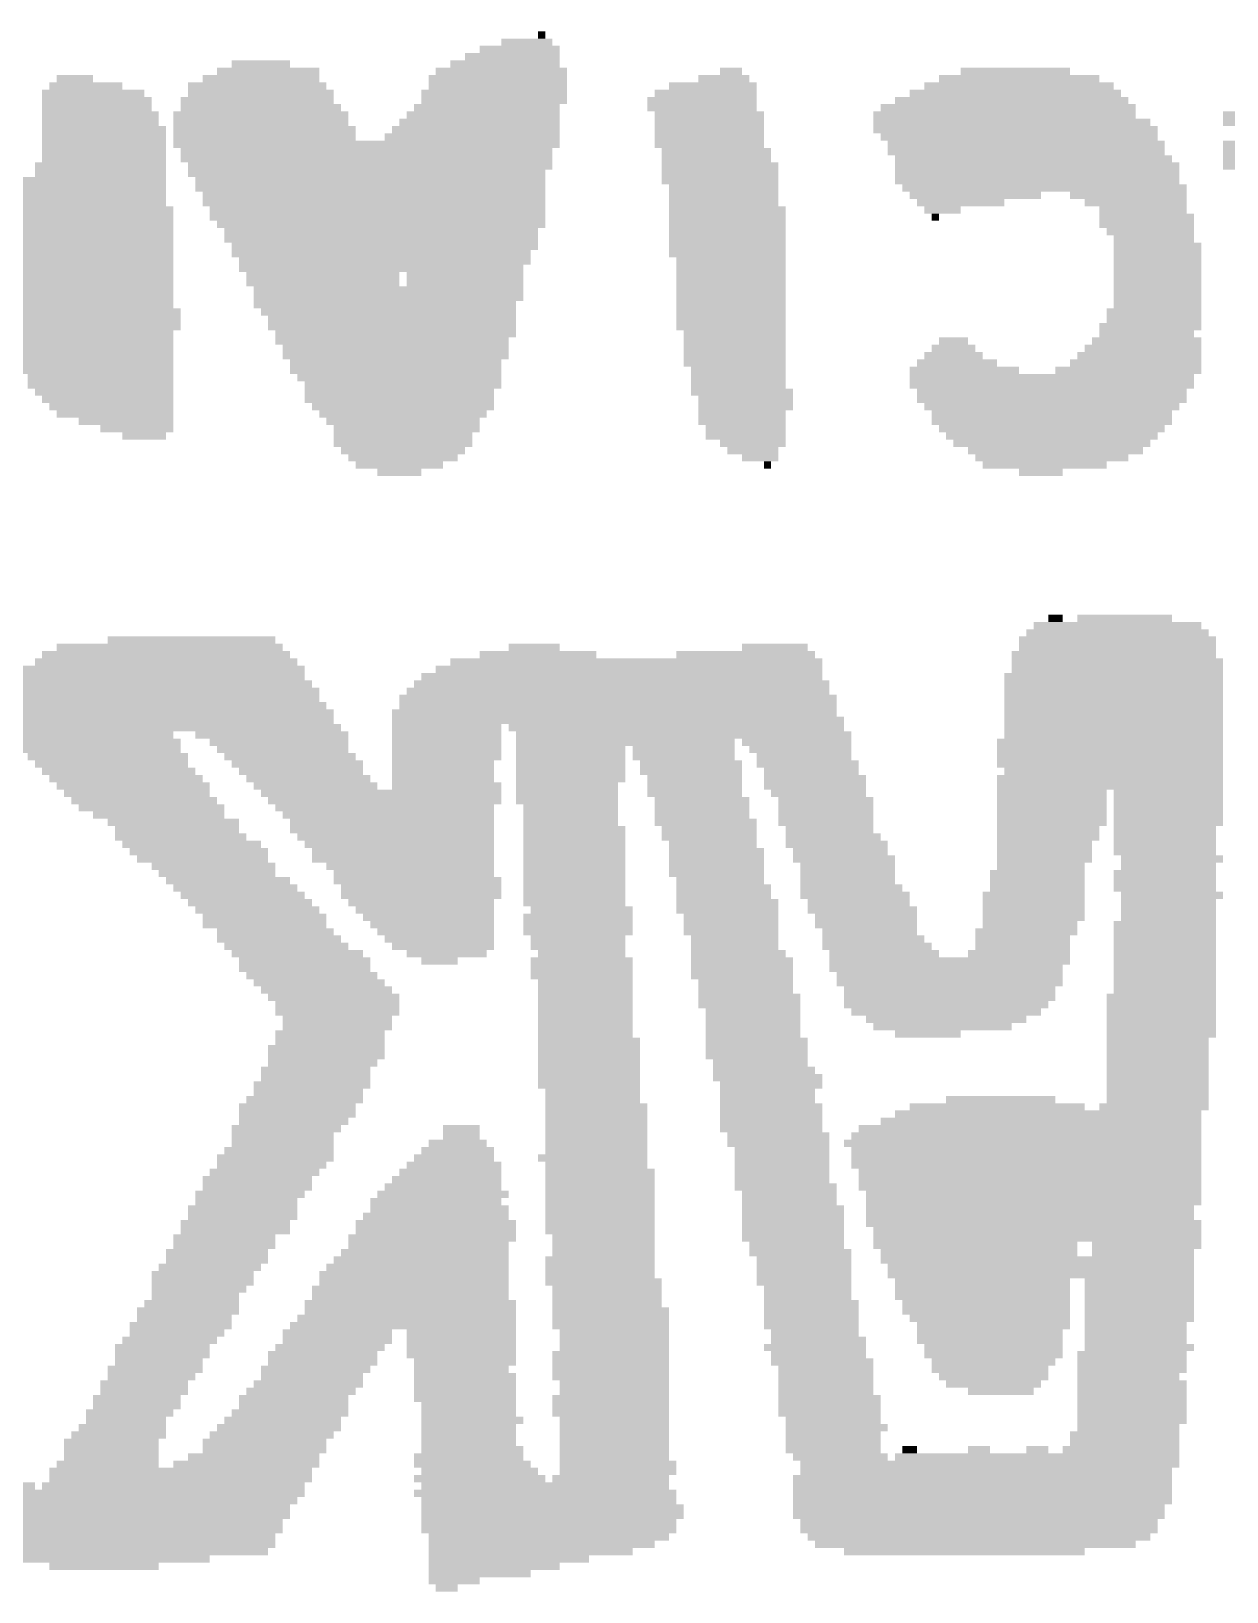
# Model space of a CAD drawing. Extents: x -26.8 to 26.8, y -41.5 to 38.1.
# Drawn here: x -6.18 to 0.76, y -0.11 to 8.95 of the extents above; entities that cross this region are included whole.
import ezdxf

# ---------------------------------------------------------------- set-up
doc = ezdxf.new("R2010")
doc.units = 0
doc.layers.add('21', color=7, linetype='CONTINUOUS')

# ---------------------------------------------------------------- blocks, each defined once
blk = doc.blocks.new('RECT')
blk.add_solid([(-0.5, -0.5), (0.5, -0.5), (-0.5, 0.5), (0.5, 0.5)])

msp = doc.modelspace()

# ---------------------------------------------------------------- block references
at = {"layer": '21', "rotation": 180}
for p, xscale, yscale in [((-3.302, 8.89), 0.2962, 0.0422), ((-3.2173, 8.9323), 0.0424, 0.0424), ((-3.3867, 8.8053), 0.5504, 0.0424), ((-3.3443, 8.8477), 0.4656, 0.0424), ((-5.9267, 8.6783), 0.2116, 0.0424), ((-4.8472, 8.6783), 0.6774, 0.0424), ((-4.8048, 8.7207), 0.5926, 0.0424), ((-4.8472, 8.763), 0.3386, 0.0422), ((-3.4713, 8.6783), 0.8044, 0.0424), ((-3.4501, 8.7207), 0.762, 0.0424), ((-3.429, 8.763), 0.635, 0.0422), ((-2.159, 8.6783), 0.2962, 0.0424), ((-2.1166, 8.7207), 0.127, 0.0424), ((-0.4445, 8.6783), 0.9312, 0.0424), ((-0.4656, 8.7207), 0.635, 0.0424), ((-5.8208, 8.5937), 0.5926, 0.0424), ((-5.8632, 8.636), 0.4234, 0.0422), ((-4.8683, 8.636), 0.8044, 0.0422), ((-4.8472, 8.5937), 0.8466, 0.0424), ((-3.4925, 8.5937), 0.8468, 0.0424), ((-3.4713, 8.636), 0.8044, 0.0422), ((-2.2648, 8.5937), 0.5926, 0.0424), ((-2.2225, 8.636), 0.508, 0.0422), ((-0.4657, 8.5937), 1.2276, 0.0424), ((-0.4445, 8.636), 1.1008, 0.0422), ((-5.7996, 8.5513), 0.635, 0.0424), ((-5.7996, 8.509), 0.635, 0.0422), ((-4.8684, 8.5513), 0.889, 0.0424), ((-4.8472, 8.509), 0.9314, 0.0422), ((-3.5348, 8.509), 0.8466, 0.0422), ((-3.4925, 8.5513), 0.8468, 0.0424), ((-2.286, 8.5513), 0.635, 0.0424), ((-2.286, 8.509), 0.635, 0.0422), ((-0.508, 8.509), 1.4818, 0.0422), ((-0.4868, 8.5513), 1.3546, 0.0424), ((-5.7785, 8.4667), 0.6772, 0.0424), ((-5.7785, 8.4243), 0.6772, 0.0424), ((-4.8471, 8.4667), 1.016, 0.0424), ((-4.8471, 8.4243), 1.016, 0.0424), ((-3.5772, 8.4243), 0.9314, 0.0424), ((-3.556, 8.4667), 0.889, 0.0424), ((-2.2436, 8.4667), 0.635, 0.0424), ((-2.2436, 8.4243), 0.635, 0.0424), ((-0.5291, 8.4667), 1.524, 0.0424), ((-0.4868, 8.4243), 1.6086, 0.0424), ((1.0584, 8.4667), 0.635, 0.0424), ((1.0584, 8.4243), 0.635, 0.0424), ((-5.7573, 8.382), 0.7196, 0.0422), ((-5.7573, 8.3397), 0.7196, 0.0424), ((-4.826, 8.382), 1.0582, 0.0422), ((-4.826, 8.3397), 1.0582, 0.0424), ((-3.6195, 8.3397), 1.016, 0.0424), ((-3.5983, 8.382), 0.9736, 0.0422), ((-2.2436, 8.382), 0.635, 0.0422), ((-2.2436, 8.3397), 0.635, 0.0424), ((-0.4656, 8.382), 1.651, 0.0422), ((-0.4445, 8.3397), 1.6088, 0.0424), ((-5.7573, 8.2973), 0.7196, 0.0424), ((-5.7573, 8.255), 0.7196, 0.0422), ((-4.2333, 8.2973), 2.2436, 0.0424), ((-4.2334, 8.255), 2.159, 0.0422), ((-2.2436, 8.2973), 0.635, 0.0424), ((-2.2014, 8.255), 0.635, 0.0422), ((-0.4022, 8.2973), 1.6086, 0.0424), ((-0.4022, 8.255), 1.6086, 0.0422), ((1.0795, 8.2973), 0.6772, 0.0424), ((1.0795, 8.255), 0.6772, 0.0422), ((-5.7785, 8.1703), 0.762, 0.0424), ((-5.7573, 8.2127), 0.7196, 0.0424), ((-4.2334, 8.2127), 2.159, 0.0424), ((-4.2122, 8.1703), 2.1166, 0.0424), ((-2.2014, 8.2127), 0.635, 0.0424), ((-2.1802, 8.1703), 0.6774, 0.0424), ((-0.3598, 8.2127), 1.6086, 0.0424), ((-0.3386, 8.1703), 1.651, 0.0424), ((1.1007, 8.2127), 0.7196, 0.0424), ((1.1007, 8.1703), 0.7196, 0.0424), ((-6.4347, 8.0857), 2.0744, 0.0424), ((-6.4347, 8.0433), 2.0744, 0.0424), ((-5.7785, 8.128), 0.762, 0.0422), ((-4.2333, 8.128), 2.0744, 0.0422), ((-4.2121, 8.0857), 2.032, 0.0424), ((-4.2121, 8.0433), 2.032, 0.0424), ((-2.1802, 8.128), 0.6774, 0.0422), ((-2.1802, 8.0857), 0.6774, 0.0424), ((-2.159, 8.0433), 0.635, 0.0424), ((-0.3386, 8.128), 1.651, 0.0422), ((-0.3386, 8.0857), 1.651, 0.0424), ((-0.2964, 8.0433), 1.651, 0.0424), ((-6.4347, 8.001), 2.0744, 0.0422), ((-6.4347, 7.9587), 2.0744, 0.0424), ((-4.191, 8.001), 1.9898, 0.0422), ((-4.191, 7.9587), 1.9898, 0.0424), ((-2.159, 8.001), 0.635, 0.0422), ((-2.159, 7.9587), 0.635, 0.0424), ((-0.6985, 8.001), 0.762, 0.0422), ((-0.7831, 7.9587), 0.508, 0.0424), ((0.1905, 8.001), 0.6772, 0.0422), ((0.2328, 7.9587), 0.5926, 0.0424), ((-6.4346, 7.874), 2.159, 0.0422), ((-6.4135, 7.9163), 2.1168, 0.0424), ((-4.1698, 7.9163), 1.9474, 0.0424), ((-4.1698, 7.874), 1.9474, 0.0422), ((-2.1378, 7.9163), 0.6774, 0.0424), ((-2.1378, 7.874), 0.6774, 0.0422), ((-0.889, 7.9163), 0.2118, 0.0424), ((-0.9313, 7.874), 0.0424, 0.0422), ((0.2751, 7.9163), 0.508, 0.0424), ((0.2963, 7.874), 0.5504, 0.0422), ((-6.4346, 7.8317), 2.159, 0.0424), ((-6.4346, 7.7893), 2.159, 0.0424), ((-4.1486, 7.8317), 1.905, 0.0424), ((-4.1487, 7.7893), 1.8204, 0.0424), ((-2.1378, 7.8317), 0.6774, 0.0424), ((-2.1378, 7.7893), 0.6774, 0.0424), ((0.2963, 7.8317), 0.5504, 0.0424), ((0.3175, 7.7893), 0.508, 0.0424), ((-6.4346, 7.747), 2.159, 0.0422), ((-6.4346, 7.7047), 2.159, 0.0424), ((-4.1487, 7.747), 1.8204, 0.0422), ((-4.1275, 7.7047), 1.778, 0.0424), ((-2.1378, 7.747), 0.6774, 0.0422), ((-2.1378, 7.7047), 0.6774, 0.0424), ((0.3387, 7.747), 0.4656, 0.0422), ((0.3599, 7.7047), 0.508, 0.0424), ((-6.4346, 7.6623), 2.159, 0.0424), ((-6.4346, 7.62), 2.159, 0.0422), ((-4.1487, 7.6623), 1.7356, 0.0424), ((-4.1275, 7.62), 1.6932, 0.0422), ((-2.1378, 7.6623), 0.6774, 0.0424), ((-2.1166, 7.62), 0.635, 0.0422), ((0.3599, 7.6623), 0.508, 0.0424), ((0.3599, 7.62), 0.508, 0.0422), ((-6.4346, 7.5777), 2.159, 0.0424), ((-6.4346, 7.5353), 2.159, 0.0424), ((-4.1486, 7.5777), 1.651, 0.0424), ((-4.4874, 7.5353), 0.889, 0.0424), ((-3.6618, 7.5353), 0.6774, 0.0424), ((-2.1166, 7.5777), 0.635, 0.0424), ((-2.1166, 7.5353), 0.635, 0.0424), ((0.3599, 7.5777), 0.508, 0.0424), ((0.3599, 7.5353), 0.508, 0.0424), ((-6.0325, 7.493), 1.3548, 0.0422), ((-6.0113, 7.4507), 1.3124, 0.0424), ((-6.0113, 7.4083), 1.3124, 0.0424), ((-4.4874, 7.493), 0.889, 0.0422), ((-4.1063, 7.4507), 1.5664, 0.0424), ((-4.1063, 7.4083), 1.5664, 0.0424), ((-3.6618, 7.493), 0.6774, 0.0422), ((-2.1166, 7.493), 0.635, 0.0422), ((-2.1166, 7.4507), 0.635, 0.0424), ((-2.1166, 7.4083), 0.635, 0.0424), ((0.3599, 7.493), 0.508, 0.0422), ((0.3599, 7.4507), 0.508, 0.0424), ((0.3599, 7.4083), 0.508, 0.0424), ((-5.9901, 7.366), 1.27, 0.0422), ((-5.9267, 7.3237), 1.2276, 0.0424), ((-4.1275, 7.366), 1.524, 0.0422), ((-4.1063, 7.3237), 1.4816, 0.0424), ((-2.1166, 7.366), 0.635, 0.0422), ((-2.1166, 7.3237), 0.635, 0.0424), ((0.3387, 7.3237), 0.5504, 0.0424), ((0.3599, 7.366), 0.508, 0.0422), ((-5.9055, 7.2813), 1.1852, 0.0424), ((-5.8844, 7.239), 1.143, 0.0422), ((-4.0852, 7.2813), 1.4394, 0.0424), ((-4.0852, 7.239), 1.4394, 0.0422), ((-2.1166, 7.2813), 0.635, 0.0424), ((-2.1166, 7.239), 0.635, 0.0422), ((0.3175, 7.239), 0.5928, 0.0422), ((0.3387, 7.2813), 0.5504, 0.0424), ((-5.8843, 7.1967), 1.0584, 0.0424), ((-5.8631, 7.1543), 1.016, 0.0424), ((-4.064, 7.1967), 1.397, 0.0424), ((-4.0852, 7.1543), 1.3546, 0.0424), ((-2.0955, 7.1967), 0.5928, 0.0424), ((-2.0955, 7.1543), 0.5928, 0.0424), ((-0.8255, 7.1543), 0.1692, 0.0424), ((0.2964, 7.1543), 0.635, 0.0424), ((0.2963, 7.1967), 0.5504, 0.0424), ((-5.842, 7.112), 0.9738, 0.0422), ((-5.8208, 7.0697), 0.9314, 0.0424), ((-4.064, 7.112), 1.3122, 0.0422), ((-4.064, 7.0697), 1.3122, 0.0424), ((-2.0955, 7.112), 0.5928, 0.0422), ((-2.0955, 7.0697), 0.5928, 0.0424), ((-0.8255, 7.0697), 0.3388, 0.0424), ((-0.8255, 7.112), 0.254, 0.0422), ((0.254, 7.0697), 0.7198, 0.0424), ((0.2752, 7.112), 0.6774, 0.0422), ((-5.8208, 7.0273), 0.9314, 0.0424), ((-5.7996, 6.985), 0.889, 0.0422), ((-4.064, 7.0273), 1.2278, 0.0424), ((-4.064, 6.985), 1.2278, 0.0422), ((-2.0955, 7.0273), 0.5928, 0.0424), ((-2.0743, 6.985), 0.5504, 0.0422), ((-0.762, 6.985), 0.635, 0.0422), ((-0.8043, 7.0273), 0.4656, 0.0424), ((0.1905, 6.985), 0.8468, 0.0422), ((0.2329, 7.0273), 0.762, 0.0424), ((-5.7785, 6.9427), 0.8468, 0.0424), ((-5.7785, 6.9003), 0.8468, 0.0424), ((-4.0428, 6.9427), 1.1854, 0.0424), ((-4.0216, 6.9003), 1.143, 0.0424), ((-2.0743, 6.9427), 0.5504, 0.0424), ((-2.0743, 6.9003), 0.5504, 0.0424), ((-0.254, 6.9427), 1.651, 0.0424), ((-0.254, 6.9003), 1.651, 0.0424), ((-5.7573, 6.858), 0.8044, 0.0422), ((-5.7361, 6.8157), 0.762, 0.0424), ((-4.0428, 6.858), 1.1006, 0.0422), ((-4.0428, 6.8157), 1.1006, 0.0424), ((-2.0532, 6.858), 0.5926, 0.0422), ((-2.032, 6.8157), 0.5502, 0.0424), ((-0.254, 6.858), 1.5662, 0.0422), ((-0.254, 6.8157), 1.5662, 0.0424), ((-5.715, 6.7733), 0.7198, 0.0424), ((-5.6938, 6.731), 0.6774, 0.0422), ((-5.6303, 6.6887), 0.5504, 0.0424), ((-4.0217, 6.7733), 1.0584, 0.0424), ((-4.0217, 6.731), 0.9736, 0.0422), ((-4.0216, 6.6887), 0.889, 0.0424), ((-2.032, 6.7733), 0.5502, 0.0424), ((-2.0531, 6.731), 0.508, 0.0422), ((-2.0531, 6.6887), 0.508, 0.0424), ((-0.254, 6.7733), 1.4818, 0.0424), ((-0.254, 6.731), 1.397, 0.0422), ((-0.254, 6.6887), 1.397, 0.0424), ((-5.5668, 6.6463), 0.4234, 0.0424), ((-5.5245, 6.604), 0.254, 0.0422), ((-4.0005, 6.6463), 0.8468, 0.0424), ((-4.0217, 6.604), 0.8044, 0.0422), ((-2.032, 6.6463), 0.4658, 0.0424), ((-2.032, 6.604), 0.4658, 0.0422), ((-0.254, 6.6463), 1.3122, 0.0424), ((-0.254, 6.604), 1.2278, 0.0422), ((-4.0217, 6.5617), 0.8044, 0.0424), ((-4.0217, 6.5193), 0.7196, 0.0424), ((-1.9896, 6.5617), 0.381, 0.0424), ((-1.9897, 6.5193), 0.2964, 0.0424), ((-0.254, 6.5617), 1.143, 0.0424), ((-0.2329, 6.5193), 1.016, 0.0424), ((-4.0216, 6.477), 0.635, 0.0422), ((-4.0429, 6.4347), 0.508, 0.0424), ((-1.9473, 6.477), 0.2116, 0.0422), ((-1.905, 6.4347), 0.0422, 0.0424), ((-0.254, 6.477), 0.889, 0.0422), ((-0.2963, 6.4347), 0.7196, 0.0424), ((-4.0429, 6.3923), 0.254, 0.0424), ((-0.3175, 6.3923), 0.254, 0.0424), ((-0.2328, 5.5457), 0.0846, 0.0424), ((0.1693, 5.5457), 0.5504, 0.0424), ((-5.2493, 5.4187), 0.9736, 0.0424), ((0.127, 5.4187), 1.143, 0.0424), ((0.127, 5.461), 1.0582, 0.0422), ((0.127, 5.5033), 0.9738, 0.0424), ((-5.3975, 5.334), 1.4392, 0.0422), ((-5.3763, 5.3763), 1.3124, 0.0424), ((-3.2385, 5.334), 0.6772, 0.0422), ((-3.2597, 5.3763), 0.2964, 0.0424), ((-2.032, 5.334), 0.8042, 0.0422), ((-1.8626, 5.3763), 0.381, 0.0424), ((0.1058, 5.334), 1.1854, 0.0422), ((0.127, 5.3763), 1.143, 0.0424), ((-6.5405, 5.2493), 3.8948, 0.0424), ((-5.3975, 5.2917), 1.524, 0.0424), ((-2.7093, 5.2493), 2.2436, 0.0424), ((-2.667, 5.2917), 2.159, 0.0424), ((0.127, 5.2917), 1.2278, 0.0424), ((0.127, 5.2493), 1.2278, 0.0424), ((-6.5616, 5.207), 3.937, 0.0422), ((-6.5405, 5.1647), 3.9792, 0.0424), ((-2.7516, 5.1647), 2.413, 0.0424), ((-2.7517, 5.207), 2.3284, 0.0422), ((0.1059, 5.207), 1.27, 0.0422), ((0.1059, 5.1647), 1.27, 0.0424), ((-6.5193, 5.1223), 4.0216, 0.0424), ((-6.5193, 5.08), 4.0216, 0.0422), ((-2.7729, 5.08), 2.54, 0.0422), ((-2.7728, 5.1223), 2.4554, 0.0424), ((0.1059, 5.1223), 1.27, 0.0424), ((0.1059, 5.08), 1.27, 0.0422), ((-6.4981, 5.0377), 4.064, 0.0424), ((-6.477, 4.9953), 4.1062, 0.0424), ((-2.794, 4.9953), 2.5822, 0.0424), ((-2.7729, 5.0377), 2.54, 0.0424), ((0.1059, 5.0377), 1.27, 0.0424), ((0.1059, 4.9953), 1.27, 0.0424), ((-6.4559, 4.953), 4.064, 0.0422), ((-5.6092, 4.9107), 2.4554, 0.0424), ((-2.7728, 4.953), 2.6246, 0.0422), ((-3.7676, 4.9107), 0.635, 0.0424), ((-2.4342, 4.9107), 1.9474, 0.0424), ((0.1059, 4.953), 1.27, 0.0422), ((0.1059, 4.9107), 1.27, 0.0424), ((-6.096, 4.8683), 1.4818, 0.0424), ((-6.0537, 4.826), 1.4816, 0.0422), ((-6.0537, 4.7837), 1.4816, 0.0424), ((-4.7836, 4.8683), 0.889, 0.0424), ((-4.7413, 4.826), 0.8044, 0.0422), ((-4.7201, 4.7837), 0.762, 0.0424), ((-3.7676, 4.8683), 0.635, 0.0424), ((-3.7676, 4.826), 0.635, 0.0422), ((-3.7676, 4.7837), 0.635, 0.0424), ((-2.3918, 4.8683), 1.9474, 0.0424), ((-2.7305, 4.826), 1.27, 0.0422), ((-3.048, 4.7837), 0.635, 0.0424), ((-2.3918, 4.7837), 0.5926, 0.0424), ((-1.7356, 4.826), 0.635, 0.0422), ((-1.7145, 4.7837), 0.5928, 0.0424), ((0.0847, 4.826), 1.3124, 0.0422), ((0.0847, 4.7837), 1.3124, 0.0424), ((0.1059, 4.8683), 1.27, 0.0424), ((-5.7362, 4.7413), 0.9314, 0.0424), ((-5.715, 4.699), 0.889, 0.0422), ((-4.6779, 4.7413), 0.762, 0.0424), ((-4.6355, 4.699), 0.762, 0.0422), ((-3.7676, 4.7413), 0.635, 0.0424), ((-3.7888, 4.699), 0.5926, 0.0422), ((-3.048, 4.7413), 0.635, 0.0424), ((-3.048, 4.699), 0.635, 0.0422), ((-2.3918, 4.7413), 0.5926, 0.0424), ((-2.3495, 4.699), 0.5928, 0.0422), ((-1.6933, 4.7413), 0.5504, 0.0424), ((-1.6722, 4.699), 0.5926, 0.0422), ((0.0847, 4.7413), 1.3124, 0.0424), ((0.0847, 4.699), 1.3124, 0.0422), ((-5.6726, 4.6567), 0.889, 0.0424), ((-5.6304, 4.6143), 0.889, 0.0424), ((-4.6143, 4.6567), 0.7196, 0.0424), ((-4.572, 4.6143), 0.7198, 0.0424), ((-3.7888, 4.6567), 0.5926, 0.0424), ((-3.7888, 4.6143), 0.5926, 0.0424), ((-3.048, 4.6567), 0.635, 0.0424), ((-3.048, 4.6143), 0.635, 0.0424), ((-2.3495, 4.6567), 0.5928, 0.0424), ((-2.3283, 4.6143), 0.5504, 0.0424), ((-1.651, 4.6567), 0.5502, 0.0424), ((-1.6298, 4.6143), 0.5926, 0.0424), ((0.0847, 4.6143), 1.3124, 0.0424), ((0.1059, 4.6567), 1.27, 0.0424), ((-5.588, 4.572), 0.889, 0.0422), ((-5.5668, 4.5297), 0.8466, 0.0424), ((-4.5297, 4.572), 0.7196, 0.0422), ((-4.1486, 4.5297), 1.397, 0.0424), ((-3.7676, 4.572), 0.635, 0.0422), ((-3.0692, 4.572), 0.5926, 0.0422), ((-3.0692, 4.5297), 0.5926, 0.0424), ((-2.3283, 4.572), 0.5504, 0.0422), ((-2.3283, 4.5297), 0.5504, 0.0424), ((-1.6298, 4.572), 0.5926, 0.0422), ((-1.6087, 4.5297), 0.5504, 0.0424), ((0.0847, 4.572), 1.3124, 0.0422), ((-0.254, 4.5297), 0.635, 0.0424), ((0.4234, 4.5297), 0.635, 0.0424), ((-5.5245, 4.4873), 0.8468, 0.0424), ((-5.4822, 4.445), 0.8466, 0.0422), ((-4.1275, 4.4873), 1.3548, 0.0424), ((-4.1275, 4.445), 1.27, 0.0422), ((-3.0692, 4.4873), 0.5926, 0.0424), ((-3.048, 4.445), 0.5502, 0.0422), ((-2.286, 4.4873), 0.5502, 0.0424), ((-2.286, 4.445), 0.5502, 0.0422), ((-1.5663, 4.4873), 0.5504, 0.0424), ((-1.5663, 4.445), 0.5504, 0.0422), ((-0.254, 4.4873), 0.635, 0.0424), ((-0.254, 4.445), 0.635, 0.0422), ((0.4234, 4.4873), 0.635, 0.0424), ((0.4234, 4.445), 0.635, 0.0422), ((-5.4399, 4.4027), 0.762, 0.0424), ((-5.3551, 4.3603), 0.762, 0.0424), ((-4.1063, 4.4027), 1.2276, 0.0424), ((-4.0852, 4.3603), 1.1854, 0.0424), ((-3.048, 4.4027), 0.5502, 0.0424), ((-3.048, 4.3603), 0.5502, 0.0424), ((-2.286, 4.4027), 0.5502, 0.0424), ((-2.2648, 4.3603), 0.5926, 0.0424), ((-1.5663, 4.4027), 0.5504, 0.0424), ((-1.5663, 4.3603), 0.5504, 0.0424), ((-0.254, 4.4027), 0.635, 0.0424), ((-0.254, 4.3603), 0.635, 0.0424), ((0.4234, 4.4027), 0.635, 0.0424), ((0.4234, 4.3603), 0.635, 0.0424), ((-5.334, 4.318), 0.7198, 0.0422), ((-5.3129, 4.2757), 0.762, 0.0424), ((-4.0852, 4.318), 1.1854, 0.0422), ((-4.064, 4.2757), 1.143, 0.0424), ((-3.0268, 4.318), 0.5926, 0.0422), ((-3.0268, 4.2757), 0.5926, 0.0424), ((-2.2437, 4.318), 0.5504, 0.0422), ((-2.2437, 4.2757), 0.5504, 0.0424), ((-1.5451, 4.318), 0.508, 0.0422), ((-1.524, 4.2757), 0.5502, 0.0424), ((-0.2752, 4.318), 0.5926, 0.0422), ((-0.2752, 4.2757), 0.5926, 0.0424), ((0.4022, 4.318), 0.5926, 0.0422), ((0.4022, 4.2757), 0.5926, 0.0424), ((-5.2493, 4.2333), 0.8044, 0.0424), ((-5.207, 4.191), 0.8042, 0.0422), ((-5.1859, 4.1487), 0.762, 0.0424), ((-4.0428, 4.2333), 1.1006, 0.0424), ((-4.0217, 4.191), 1.0584, 0.0422), ((-4.0217, 4.1487), 1.0584, 0.0424), ((-3.0268, 4.2333), 0.5926, 0.0424), ((-3.0268, 4.191), 0.5926, 0.0422), ((-3.0268, 4.1487), 0.5926, 0.0424), ((-2.2225, 4.2333), 0.508, 0.0424), ((-2.2013, 4.191), 0.5504, 0.0422), ((-2.2013, 4.1487), 0.5504, 0.0424), ((-1.5028, 4.2333), 0.5926, 0.0424), ((-1.4817, 4.191), 0.5504, 0.0422), ((-1.4605, 4.1487), 0.5928, 0.0424), ((-0.2963, 4.2333), 0.5504, 0.0424), ((-0.2963, 4.191), 0.5504, 0.0422), ((-0.2963, 4.1487), 0.5504, 0.0424), ((0.4022, 4.2333), 0.5926, 0.0424), ((0.4022, 4.191), 0.5926, 0.0422), ((0.4445, 4.1487), 0.5928, 0.0424), ((-5.1223, 4.1063), 0.7196, 0.0424), ((-5.1012, 4.064), 0.6774, 0.0422), ((-3.9793, 4.1063), 0.9736, 0.0424), ((-3.9582, 4.064), 0.9314, 0.0422), ((-3.0268, 4.1063), 0.5926, 0.0424), ((-3.0268, 4.064), 0.5926, 0.0422), ((-2.2013, 4.1063), 0.5504, 0.0424), ((-2.2013, 4.064), 0.5504, 0.0422), ((-1.4393, 4.1063), 0.5504, 0.0424), ((-1.4393, 4.064), 0.5504, 0.0422), ((-0.3387, 4.064), 0.5504, 0.0422), ((-0.3175, 4.1063), 0.508, 0.0424), ((0.4022, 4.064), 0.5926, 0.0422), ((0.4233, 4.1063), 0.5504, 0.0424), ((-5.0377, 4.0217), 0.7196, 0.0424), ((-4.9953, 3.9793), 0.7196, 0.0424), ((-3.937, 4.0217), 0.9738, 0.0424), ((-3.9158, 3.9793), 0.9314, 0.0424), ((-3.0268, 4.0217), 0.5926, 0.0424), ((-3.0268, 3.9793), 0.5926, 0.0424), ((-2.1801, 4.0217), 0.508, 0.0424), ((-2.159, 3.9793), 0.5502, 0.0424), ((-1.4393, 4.0217), 0.5504, 0.0424), ((-1.4182, 3.9793), 0.5926, 0.0424), ((-0.3387, 4.0217), 0.5504, 0.0424), ((-0.3387, 3.9793), 0.5504, 0.0424), ((0.4022, 4.0217), 0.5926, 0.0424), ((0.4022, 3.9793), 0.5926, 0.0424), ((-4.953, 3.937), 0.7198, 0.0422), ((-4.9107, 3.8947), 0.7196, 0.0424), ((-3.9158, 3.937), 0.9314, 0.0422), ((-3.9158, 3.8947), 0.8466, 0.0424), ((-3.0268, 3.937), 0.5926, 0.0422), ((-3.0268, 3.8947), 0.5926, 0.0424), ((-2.159, 3.937), 0.5502, 0.0422), ((-2.1378, 3.8947), 0.5926, 0.0424), ((-1.397, 3.937), 0.635, 0.0422), ((-1.3758, 3.8947), 0.5926, 0.0424), ((-0.3598, 3.937), 0.5926, 0.0422), ((-0.3598, 3.8947), 0.5926, 0.0424), ((0.4445, 3.937), 0.5928, 0.0422), ((0.4233, 3.8947), 0.5504, 0.0424), ((-4.8683, 3.8523), 0.7196, 0.0424), ((-4.826, 3.81), 0.7198, 0.0422), ((-3.8947, 3.8523), 0.8044, 0.0424), ((-3.8735, 3.81), 0.762, 0.0422), ((-3.0056, 3.81), 0.635, 0.0422), ((-2.9845, 3.8523), 0.5928, 0.0424), ((-2.1378, 3.8523), 0.5926, 0.0424), ((-2.1167, 3.81), 0.5504, 0.0422), ((-1.3546, 3.8523), 0.635, 0.0424), ((-1.3335, 3.81), 0.5928, 0.0422), ((-0.3598, 3.8523), 0.5926, 0.0424), ((-0.3598, 3.81), 0.5926, 0.0422), ((0.4233, 3.8523), 0.5504, 0.0424), ((0.4233, 3.81), 0.5504, 0.0422), ((-4.826, 3.7677), 0.7198, 0.0424), ((-4.7625, 3.7253), 0.6772, 0.0424), ((-3.8523, 3.7677), 0.7196, 0.0424), ((-3.8312, 3.7253), 0.6774, 0.0424), ((-3.0056, 3.7677), 0.635, 0.0424), ((-3.0056, 3.7253), 0.635, 0.0424), ((-2.1167, 3.7677), 0.5504, 0.0424), ((-2.1167, 3.7253), 0.5504, 0.0424), ((-1.3335, 3.7677), 0.5928, 0.0424), ((-1.3123, 3.7253), 0.5504, 0.0424), ((-0.4022, 3.7253), 0.5926, 0.0424), ((-0.381, 3.7677), 0.5502, 0.0424), ((0.4022, 3.7677), 0.5926, 0.0424), ((0.4022, 3.7253), 0.5926, 0.0424), ((-4.7413, 3.683), 0.7196, 0.0422), ((-4.699, 3.6407), 0.7198, 0.0424), ((-3.81, 3.683), 0.635, 0.0422), ((-3.7888, 3.6407), 0.5926, 0.0424), ((-3.0057, 3.683), 0.5504, 0.0422), ((-3.0057, 3.6407), 0.5504, 0.0424), ((-2.0955, 3.683), 0.508, 0.0422), ((-2.0955, 3.6407), 0.508, 0.0424), ((-1.2912, 3.683), 0.5926, 0.0422), ((-1.27, 3.6407), 0.635, 0.0424), ((-0.4233, 3.683), 0.5504, 0.0422), ((-0.4233, 3.6407), 0.5504, 0.0424), ((0.4022, 3.683), 0.5926, 0.0422), ((0.4022, 3.6407), 0.5926, 0.0424), ((-4.6355, 3.5983), 0.762, 0.0424), ((-4.5931, 3.556), 0.762, 0.0422), ((-4.5931, 3.5137), 0.762, 0.0424), ((-3.7677, 3.5983), 0.4656, 0.0424), ((-3.81, 3.556), 0.2118, 0.0422), ((-2.9845, 3.556), 0.5928, 0.0422), ((-2.9845, 3.5137), 0.5928, 0.0424), ((-2.9845, 3.5983), 0.508, 0.0424), ((-2.0743, 3.5983), 0.5504, 0.0424), ((-2.0532, 3.556), 0.5926, 0.0422), ((-2.0532, 3.5137), 0.5926, 0.0424), ((-1.2276, 3.5983), 0.635, 0.0424), ((-0.8466, 3.556), 1.397, 0.0422), ((-0.8678, 3.5137), 1.3546, 0.0424), ((-0.4445, 3.5983), 0.5928, 0.0424), ((0.4022, 3.5983), 0.5926, 0.0424), ((0.4022, 3.556), 0.5926, 0.0422), ((0.4022, 3.5137), 0.5926, 0.0424), ((-4.5509, 3.4713), 0.762, 0.0424), ((-4.5085, 3.429), 0.762, 0.0422), ((-2.9845, 3.4713), 0.5928, 0.0424), ((-2.9633, 3.429), 0.5504, 0.0422), ((-2.0532, 3.4713), 0.5926, 0.0424), ((-2.032, 3.429), 0.5502, 0.0422), ((-0.8467, 3.4713), 1.3124, 0.0424), ((-0.8467, 3.429), 1.3124, 0.0422), ((0.4022, 3.4713), 0.5926, 0.0424), ((0.4022, 3.429), 0.5926, 0.0422), ((-4.4661, 3.3867), 0.762, 0.0424), ((-4.4239, 3.3443), 0.762, 0.0424), ((-2.9633, 3.3867), 0.5504, 0.0424), ((-2.9633, 3.3443), 0.5504, 0.0424), ((-2.032, 3.3867), 0.5502, 0.0424), ((-2.0108, 3.3443), 0.5926, 0.0424), ((-0.8467, 3.3867), 1.2276, 0.0424), ((-0.8467, 3.3443), 1.2276, 0.0424), ((0.381, 3.3443), 0.635, 0.0424), ((0.4022, 3.3867), 0.5926, 0.0424), ((-4.4027, 3.302), 0.7196, 0.0422), ((-4.4027, 3.2597), 0.7196, 0.0424), ((-2.9633, 3.302), 0.5504, 0.0422), ((-2.9633, 3.2597), 0.5504, 0.0424), ((-2.0108, 3.302), 0.5926, 0.0422), ((-1.9897, 3.2597), 0.5504, 0.0424), ((-0.8678, 3.302), 1.1854, 0.0422), ((-0.8678, 3.2597), 1.1006, 0.0424), ((0.381, 3.302), 0.635, 0.0422), ((0.381, 3.2597), 0.635, 0.0424), ((-4.4026, 3.2173), 0.635, 0.0424), ((-4.4026, 3.175), 0.635, 0.0422), ((-2.9633, 3.2173), 0.5504, 0.0424), ((-2.9633, 3.175), 0.5504, 0.0422), ((-1.9897, 3.2173), 0.5504, 0.0424), ((-1.9897, 3.175), 0.5504, 0.0422), ((-0.8678, 3.2173), 0.9314, 0.0424), ((-0.889, 3.175), 0.8042, 0.0422), ((0.381, 3.2173), 0.635, 0.0424), ((0.381, 3.175), 0.635, 0.0422), ((-4.445, 3.1327), 0.635, 0.0424), ((-4.445, 3.0903), 0.635, 0.0424), ((-2.9633, 3.1327), 0.5504, 0.0424), ((-2.9422, 3.0903), 0.5926, 0.0424), ((-1.9897, 3.1327), 0.5504, 0.0424), ((-1.9685, 3.0903), 0.5928, 0.0424), ((-0.9736, 3.1327), 0.381, 0.0424), ((0.381, 3.1327), 0.635, 0.0424), ((0.3598, 3.0903), 0.5926, 0.0424), ((-4.4662, 3.048), 0.6774, 0.0422), ((-4.4662, 3.0057), 0.6774, 0.0424), ((-2.9422, 3.048), 0.5926, 0.0422), ((-2.9422, 3.0057), 0.5926, 0.0424), ((-1.9685, 3.048), 0.5928, 0.0422), ((-1.9685, 3.0057), 0.5928, 0.0424), ((0.3598, 3.048), 0.5926, 0.0422), ((0.3598, 3.0057), 0.5926, 0.0424), ((-4.5296, 2.921), 0.635, 0.0422), ((-4.5296, 2.8787), 0.635, 0.0424), ((-4.4874, 2.9633), 0.635, 0.0424), ((-2.9422, 2.9633), 0.5926, 0.0424), ((-2.9422, 2.921), 0.5926, 0.0422), ((-2.9422, 2.8787), 0.5926, 0.0424), ((-1.9473, 2.9633), 0.5504, 0.0424), ((-1.9262, 2.921), 0.5926, 0.0422), ((-1.905, 2.8787), 0.635, 0.0424), ((0.3598, 2.9633), 0.5926, 0.0424), ((0.3598, 2.921), 0.5926, 0.0422), ((0.3598, 2.8787), 0.5926, 0.0424), ((-4.5508, 2.8363), 0.6774, 0.0424), ((-4.572, 2.794), 0.635, 0.0422), ((-2.9422, 2.8363), 0.5926, 0.0424), ((-2.921, 2.794), 0.5502, 0.0422), ((-1.8838, 2.8363), 0.5926, 0.0424), ((-1.905, 2.794), 0.5502, 0.0422), ((0.3598, 2.8363), 0.5926, 0.0424), ((0.3598, 2.794), 0.5926, 0.0422), ((-4.6355, 2.7093), 0.6772, 0.0424), ((-4.5932, 2.7517), 0.6774, 0.0424), ((-2.921, 2.7517), 0.5502, 0.0424), ((-2.8998, 2.7093), 0.5926, 0.0424), ((-1.905, 2.7517), 0.5502, 0.0424), ((-1.8838, 2.7093), 0.5926, 0.0424), ((-0.5715, 2.7093), 1.016, 0.0424), ((-0.5504, 2.7517), 0.635, 0.0424), ((0.3386, 2.7093), 0.635, 0.0424), ((0.3598, 2.7517), 0.5926, 0.0424), ((-4.6355, 2.667), 0.6772, 0.0422), ((-4.6566, 2.6247), 0.635, 0.0424), ((-2.8998, 2.667), 0.5926, 0.0422), ((-2.8998, 2.6247), 0.5926, 0.0424), ((-1.8838, 2.667), 0.5926, 0.0422), ((-1.8838, 2.6247), 0.5926, 0.0424), ((-0.3175, 2.6247), 1.8628, 0.0424), ((-0.2751, 2.667), 1.778, 0.0422), ((-4.699, 2.5823), 0.635, 0.0424), ((-4.7202, 2.54), 0.5926, 0.0422), ((-3.683, 2.5823), 0.2118, 0.0424), ((-3.683, 2.54), 0.2118, 0.0422), ((-2.8998, 2.5823), 0.5926, 0.0424), ((-2.8998, 2.54), 0.5926, 0.0422), ((-1.8838, 2.5823), 0.5926, 0.0424), ((-1.8415, 2.54), 0.5928, 0.0422), ((-0.4021, 2.54), 2.032, 0.0422), ((-0.381, 2.5823), 1.9898, 0.0424), ((-4.7414, 2.4553), 0.635, 0.0424), ((-4.7202, 2.4977), 0.5926, 0.0424), ((-3.7042, 2.4553), 0.4234, 0.0424), ((-3.7042, 2.4977), 0.3386, 0.0424), ((-2.8998, 2.4977), 0.5926, 0.0424), ((-2.8998, 2.4553), 0.5926, 0.0424), ((-1.8415, 2.4977), 0.5928, 0.0424), ((-1.8203, 2.4553), 0.5504, 0.0424), ((-0.4233, 2.4977), 2.0744, 0.0424), ((-0.4021, 2.4553), 2.032, 0.0424), ((-4.7625, 2.413), 0.6772, 0.0422), ((-4.7836, 2.3707), 0.635, 0.0424), ((-3.7253, 2.3707), 0.5504, 0.0424), ((-3.7253, 2.413), 0.4656, 0.0422), ((-2.921, 2.413), 0.635, 0.0422), ((-2.8998, 2.3707), 0.5926, 0.0424), ((-1.8203, 2.413), 0.5504, 0.0422), ((-1.8203, 2.3707), 0.5504, 0.0424), ((-0.4021, 2.413), 2.032, 0.0422), ((-0.4021, 2.3707), 2.032, 0.0424), ((-4.8684, 2.286), 0.635, 0.0422), ((-4.8684, 2.2437), 0.635, 0.0424), ((-4.826, 2.3283), 0.635, 0.0424), ((-3.7888, 2.2437), 0.6774, 0.0424), ((-3.7676, 2.286), 0.635, 0.0422), ((-3.7465, 2.3283), 0.5928, 0.0424), ((-2.8786, 2.3283), 0.635, 0.0424), ((-2.8786, 2.286), 0.635, 0.0422), ((-2.8786, 2.2437), 0.635, 0.0424), ((-1.8203, 2.3283), 0.5504, 0.0424), ((-1.8203, 2.286), 0.5504, 0.0422), ((-1.7992, 2.2437), 0.5926, 0.0424), ((-0.381, 2.3283), 1.9898, 0.0424), ((-0.381, 2.286), 1.9898, 0.0422), ((-0.381, 2.2437), 1.9898, 0.0424), ((-4.9106, 2.2013), 0.635, 0.0424), ((-4.9318, 2.159), 0.5926, 0.0422), ((-3.8311, 2.159), 0.762, 0.0422), ((-3.7889, 2.2013), 0.762, 0.0424), ((-2.8786, 2.2013), 0.635, 0.0424), ((-2.8786, 2.159), 0.635, 0.0422), ((-1.778, 2.2013), 0.5502, 0.0424), ((-1.778, 2.159), 0.5502, 0.0422), ((-0.3598, 2.2013), 1.9474, 0.0424), ((-0.3598, 2.159), 1.9474, 0.0422), ((-4.953, 2.1167), 0.635, 0.0424), ((-4.953, 2.0743), 0.635, 0.0424), ((-3.8312, 2.0743), 0.8466, 0.0424), ((-3.81, 2.1167), 0.8042, 0.0424), ((-2.8786, 2.1167), 0.635, 0.0424), ((-2.8786, 2.0743), 0.635, 0.0424), ((-1.7568, 2.1167), 0.5926, 0.0424), ((-1.7568, 2.0743), 0.5926, 0.0424), ((-0.381, 2.1167), 1.905, 0.0424), ((-0.381, 2.0743), 1.905, 0.0424), ((-4.9954, 2.032), 0.635, 0.0422), ((-4.9954, 1.9897), 0.635, 0.0424), ((-3.8312, 2.032), 0.9314, 0.0422), ((-3.8312, 1.9897), 0.9314, 0.0424), ((-2.8786, 2.032), 0.635, 0.0422), ((-2.8786, 1.9897), 0.635, 0.0424), ((-1.7568, 2.032), 0.5926, 0.0422), ((-1.7568, 1.9897), 0.5926, 0.0424), ((-0.3598, 2.032), 1.9474, 0.0422), ((-0.3386, 1.9897), 1.905, 0.0424), ((-5.0588, 1.9473), 0.5926, 0.0424), ((-5.0588, 1.905), 0.5926, 0.0422), ((-3.8523, 1.9473), 0.9736, 0.0424), ((-3.8735, 1.905), 0.9312, 0.0422), ((-2.8575, 1.9473), 0.5928, 0.0424), ((-2.8575, 1.905), 0.5928, 0.0422), ((-1.7568, 1.9473), 0.5926, 0.0424), ((-1.7357, 1.905), 0.5504, 0.0422), ((-0.3386, 1.9473), 1.905, 0.0424), ((-0.6985, 1.905), 1.1852, 0.0422), ((0.2964, 1.905), 0.635, 0.0422), ((-5.1012, 1.8627), 0.5926, 0.0424), ((-5.1012, 1.8203), 0.5926, 0.0424), ((-3.9159, 1.8203), 1.016, 0.0424), ((-3.8947, 1.8627), 0.9736, 0.0424), ((-2.8786, 1.8203), 0.635, 0.0424), ((-2.8575, 1.8627), 0.5928, 0.0424), ((-1.7145, 1.8627), 0.5928, 0.0424), ((-1.6933, 1.8203), 0.5504, 0.0424), ((-0.6774, 1.8627), 1.143, 0.0424), ((-0.3387, 1.8203), 1.8204, 0.0424), ((0.2752, 1.8627), 0.5926, 0.0424), ((-5.1858, 1.7357), 0.5926, 0.0424), ((-5.1435, 1.778), 0.5928, 0.0422), ((-3.9582, 1.7357), 1.1006, 0.0424), ((-3.937, 1.778), 1.0582, 0.0422), ((-2.8786, 1.778), 0.635, 0.0422), ((-2.8786, 1.7357), 0.635, 0.0424), ((-1.6933, 1.778), 0.5504, 0.0422), ((-1.6933, 1.7357), 0.5504, 0.0424), ((-0.3175, 1.778), 1.778, 0.0422), ((-0.3175, 1.7357), 1.778, 0.0424), ((-5.1858, 1.6933), 0.5926, 0.0424), ((-5.207, 1.651), 0.5502, 0.0422), ((-3.9794, 1.651), 1.143, 0.0422), ((-3.9582, 1.6933), 1.1006, 0.0424), ((-2.8575, 1.6933), 0.6772, 0.0424), ((-2.8364, 1.651), 0.635, 0.0422), ((-1.6933, 1.6933), 0.5504, 0.0424), ((-1.6721, 1.651), 0.508, 0.0422), ((-0.6561, 1.6933), 1.016, 0.0424), ((-0.6561, 1.651), 1.016, 0.0422), ((0.254, 1.6933), 0.635, 0.0424), ((0.254, 1.651), 0.635, 0.0422), ((-5.2705, 1.524), 0.5928, 0.0422), ((-5.2493, 1.5663), 0.5504, 0.0424), ((-5.2281, 1.6087), 0.508, 0.0424), ((-3.9793, 1.5663), 1.2276, 0.0424), ((-3.9793, 1.524), 1.2276, 0.0422), ((-3.9794, 1.6087), 1.143, 0.0424), ((-2.8364, 1.6087), 0.635, 0.0424), ((-2.8364, 1.5663), 0.635, 0.0424), ((-2.8152, 1.524), 0.6774, 0.0422), ((-1.6721, 1.6087), 0.508, 0.0424), ((-1.651, 1.5663), 0.5502, 0.0424), ((-1.651, 1.524), 0.5502, 0.0422), ((-0.6561, 1.6087), 1.016, 0.0424), ((-0.635, 1.5663), 0.9738, 0.0424), ((-0.635, 1.524), 0.9738, 0.0422), ((0.254, 1.6087), 0.635, 0.0424), ((0.254, 1.5663), 0.635, 0.0424), ((0.254, 1.524), 0.635, 0.0422), ((-5.3128, 1.4393), 0.5926, 0.0424), ((-5.2917, 1.4817), 0.5504, 0.0424), ((-4.0217, 1.4393), 1.3124, 0.0424), ((-4.0005, 1.4817), 1.27, 0.0424), ((-2.8152, 1.4817), 0.6774, 0.0424), ((-2.8152, 1.4393), 0.6774, 0.0424), ((-1.651, 1.4817), 0.5502, 0.0424), ((-1.651, 1.4393), 0.5502, 0.0424), ((-0.6138, 1.4817), 0.9314, 0.0424), ((-0.5926, 1.4393), 0.889, 0.0424), ((0.254, 1.4817), 0.635, 0.0424), ((0.2328, 1.4393), 0.5926, 0.0424), ((-5.3763, 1.3547), 0.5504, 0.0424), ((-5.334, 1.397), 0.5502, 0.0422), ((-4.4026, 1.397), 0.635, 0.0422), ((-4.4026, 1.3547), 0.635, 0.0424), ((-3.683, 1.397), 0.635, 0.0422), ((-3.683, 1.3547), 0.635, 0.0424), ((-2.794, 1.397), 0.635, 0.0422), ((-2.794, 1.3547), 0.635, 0.0424), ((-1.6299, 1.397), 0.508, 0.0422), ((-1.6087, 1.3547), 0.5504, 0.0424), ((-0.6138, 1.397), 0.8466, 0.0422), ((-0.6138, 1.3547), 0.8466, 0.0424), ((0.2328, 1.397), 0.5926, 0.0422), ((0.2328, 1.3547), 0.5926, 0.0424), ((-5.4187, 1.3123), 0.5504, 0.0424), ((-5.4187, 1.27), 0.5504, 0.0422), ((-4.4874, 1.27), 0.635, 0.0422), ((-4.445, 1.3123), 0.635, 0.0424), ((-3.683, 1.3123), 0.635, 0.0424), ((-3.683, 1.27), 0.635, 0.0422), ((-2.8152, 1.27), 0.6774, 0.0422), ((-2.794, 1.3123), 0.635, 0.0424), ((-1.6298, 1.3123), 0.5926, 0.0424), ((-1.6087, 1.27), 0.5504, 0.0422), ((-0.5927, 1.3123), 0.8044, 0.0424), ((-0.5927, 1.27), 0.8044, 0.0422), ((0.2116, 1.27), 0.635, 0.0422), ((0.254, 1.3123), 0.635, 0.0424), ((-5.461, 1.1853), 0.5502, 0.0424), ((-5.4399, 1.2277), 0.508, 0.0424), ((-4.5296, 1.1853), 0.635, 0.0424), ((-4.4874, 1.2277), 0.635, 0.0424), ((-3.6618, 1.2277), 0.5926, 0.0424), ((-3.683, 1.1853), 0.5502, 0.0424), ((-2.8152, 1.2277), 0.6774, 0.0424), ((-2.8152, 1.1853), 0.6774, 0.0424), ((-1.5875, 1.2277), 0.5928, 0.0424), ((-1.5663, 1.1853), 0.5504, 0.0424), ((-0.5927, 1.2277), 0.7196, 0.0424), ((-0.6138, 1.1853), 0.6774, 0.0424), ((0.2116, 1.2277), 0.635, 0.0424), ((0.2116, 1.1853), 0.635, 0.0424), ((-5.5245, 1.1007), 0.508, 0.0424), ((-5.4821, 1.143), 0.508, 0.0422), ((-4.572, 1.1007), 0.635, 0.0424), ((-4.5508, 1.143), 0.5926, 0.0422), ((-3.6618, 1.143), 0.5926, 0.0422), ((-3.6618, 1.1007), 0.5926, 0.0424), ((-2.8152, 1.143), 0.6774, 0.0422), ((-2.794, 1.1007), 0.635, 0.0424), ((-1.5663, 1.143), 0.5504, 0.0422), ((-1.5663, 1.1007), 0.5504, 0.0424), ((-0.5926, 1.143), 0.635, 0.0422), ((-0.5927, 1.1007), 0.5504, 0.0424), ((0.1905, 1.143), 0.5928, 0.0422), ((0.2116, 1.1007), 0.635, 0.0424), ((-5.5669, 1.016), 0.508, 0.0422), ((-5.5245, 1.0583), 0.508, 0.0424), ((-4.6566, 1.016), 0.635, 0.0422), ((-4.6144, 1.0583), 0.635, 0.0424), ((-3.6618, 1.0583), 0.5926, 0.0424), ((-3.6618, 1.016), 0.5926, 0.0422), ((-2.8152, 1.016), 0.6774, 0.0422), ((-2.794, 1.0583), 0.635, 0.0424), ((-1.5663, 1.0583), 0.5504, 0.0424), ((-1.5452, 1.016), 0.5926, 0.0422), ((-0.5504, 1.0583), 0.381, 0.0424), ((0.2116, 1.0583), 0.635, 0.0424), ((0.2116, 1.016), 0.635, 0.0422), ((-5.6091, 0.9313), 0.508, 0.0424), ((-5.6303, 0.889), 0.4656, 0.0422), ((-5.5669, 0.9737), 0.508, 0.0424), ((-4.7202, 0.889), 0.6774, 0.0422), ((-4.6778, 0.9313), 0.6774, 0.0424), ((-4.6566, 0.9737), 0.635, 0.0424), ((-3.6407, 0.9737), 0.5504, 0.0424), ((-3.6407, 0.9313), 0.5504, 0.0424), ((-3.6195, 0.889), 0.5928, 0.0422), ((-2.8152, 0.9737), 0.6774, 0.0424), ((-2.8152, 0.9313), 0.6774, 0.0424), ((-2.794, 0.889), 0.635, 0.0422), ((-1.5452, 0.9737), 0.5926, 0.0424), ((-1.5452, 0.9313), 0.5926, 0.0424), ((-1.524, 0.889), 0.5502, 0.0422), ((0.2116, 0.9737), 0.635, 0.0424), ((0.2116, 0.9313), 0.635, 0.0424), ((0.2116, 0.889), 0.635, 0.0422), ((-5.6727, 0.8043), 0.5504, 0.0424), ((-5.6515, 0.8467), 0.508, 0.0424), ((-4.7837, 0.8043), 0.7196, 0.0424), ((-4.7413, 0.8467), 0.7196, 0.0424), ((-3.6407, 0.8467), 0.5504, 0.0424), ((-3.6407, 0.8043), 0.5504, 0.0424), ((-2.794, 0.8467), 0.635, 0.0424), ((-2.794, 0.8043), 0.635, 0.0424), ((-1.5028, 0.8467), 0.5926, 0.0424), ((-1.524, 0.8043), 0.5502, 0.0424), ((0.1694, 0.8043), 0.635, 0.0424), ((0.1905, 0.8467), 0.5928, 0.0424), ((-5.715, 0.762), 0.5502, 0.0422), ((-5.715, 0.7197), 0.5502, 0.0424), ((-4.826, 0.762), 0.7198, 0.0422), ((-4.826, 0.7197), 0.7198, 0.0424), ((-3.6407, 0.762), 0.5504, 0.0422), ((-3.6195, 0.7197), 0.5928, 0.0424), ((-2.794, 0.762), 0.635, 0.0422), ((-2.794, 0.7197), 0.635, 0.0424), ((-1.524, 0.762), 0.5502, 0.0422), ((-1.524, 0.7197), 0.5502, 0.0424), ((-1.0795, 0.7197), 0.0848, 0.0424), ((-0.6774, 0.7197), 0.127, 0.0424), ((-0.3386, 0.7197), 0.127, 0.0424), ((0.1482, 0.7197), 0.6774, 0.0424), ((0.1694, 0.762), 0.635, 0.0422), ((-5.7362, 0.635), 0.5926, 0.0422), ((-5.715, 0.6773), 0.5502, 0.0424), ((-4.9318, 0.635), 0.8466, 0.0422), ((-4.8895, 0.6773), 0.762, 0.0424), ((-3.6406, 0.6773), 0.635, 0.0424), ((-3.6195, 0.635), 0.6772, 0.0422), ((-2.794, 0.6773), 0.635, 0.0424), ((-2.7728, 0.635), 0.6774, 0.0422), ((-1.4817, 0.6773), 0.5504, 0.0424), ((-0.6138, 0.635), 2.2014, 0.0422), ((-0.3386, 0.6773), 1.651, 0.0424), ((-5.3129, 0.5927), 1.524, 0.0424), ((-5.3129, 0.5503), 1.524, 0.0424), ((-3.5771, 0.5503), 0.762, 0.0424), ((-3.5772, 0.5927), 0.6774, 0.0424), ((-2.8152, 0.5503), 0.6774, 0.0424), ((-2.7728, 0.5927), 0.6774, 0.0424), ((-0.6562, 0.5503), 2.2014, 0.0424), ((-0.635, 0.5927), 2.159, 0.0424), ((-7.4295, 0.508), 2.54, 0.0422), ((-6.6463, 0.4657), 4.1064, 0.0424), ((-5.3551, 0.508), 1.524, 0.0422), ((-3.1961, 0.4657), 1.524, 0.0424), ((-3.1962, 0.508), 1.4394, 0.0422), ((-0.6562, 0.508), 2.2014, 0.0422), ((-0.6562, 0.4657), 2.2014, 0.0424), ((-6.6675, 0.4233), 4.064, 0.0424), ((-6.6887, 0.381), 4.0216, 0.0422), ((-3.175, 0.4233), 1.4818, 0.0424), ((-3.1539, 0.381), 1.524, 0.0422), ((-0.6562, 0.4233), 2.2014, 0.0424), ((-0.6774, 0.381), 2.159, 0.0422), ((-6.6675, 0.3387), 3.9792, 0.0424), ((-6.6675, 0.2963), 3.8948, 0.0424), ((-6.6463, 0.254), 3.8524, 0.0422), ((-3.1539, 0.3387), 1.524, 0.0424), ((-3.175, 0.2963), 1.4818, 0.0424), ((-3.175, 0.254), 1.4818, 0.0422), ((-0.6774, 0.3387), 2.159, 0.0424), ((-0.6773, 0.2963), 2.0744, 0.0424), ((-0.6773, 0.254), 2.0744, 0.0422), ((-6.6463, 0.2117), 3.7676, 0.0424), ((-6.5828, 0.1693), 3.6406, 0.0424), ((-3.175, 0.2117), 1.397, 0.0424), ((-3.2173, 0.1693), 1.3124, 0.0424), ((-0.6773, 0.2117), 1.9896, 0.0424), ((-0.6985, 0.1693), 1.8628, 0.0424), ((-5.6727, 0.127), 1.7356, 0.0422), ((-5.6938, 0.0847), 1.1006, 0.0424), ((-3.2808, 0.127), 1.1854, 0.0422), ((-3.4078, 0.0847), 0.9314, 0.0424), ((-0.762, 0.127), 1.397, 0.0422), ((-5.7574, 0.0423), 0.635, 0.0424), ((-3.4925, 0.0423), 0.762, 0.0424), ((-3.5772, 0), 0.5926, 0.0422), ((-3.7253, -0.0423), 0.2964, 0.0424), ((-3.7676, -0.0847), 0.127, 0.0424)]:
    msp.add_blockref('RECT', p, dxfattribs=dict(at, xscale=xscale, yscale=yscale))

doc.saveas('drawing.dxf')
